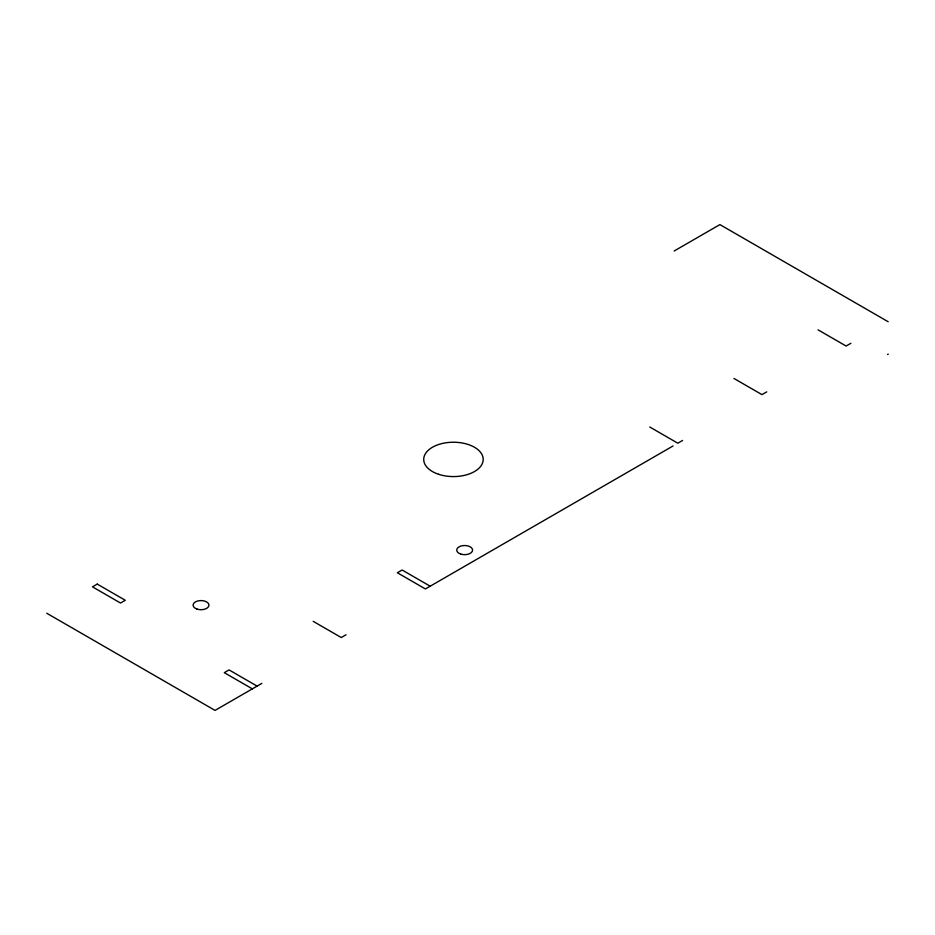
<?xml version="1.0" encoding="UTF-8"?>
<svg xmlns="http://www.w3.org/2000/svg" width="935" height="935" viewBox="0 0 935 935"><rect width="100%" height="100%" fill="white"/><g stroke="black" fill="none" stroke-linecap="round" stroke-linejoin="round"><path stroke-width="1.4" d="M674.182 250.989L719.903 224.599L888.192 321.757M261.882 683.356L215.038 710.401L46.75 613.243M346.02 634.783L341.252 637.53L313.202 621.343M673.06 445.96L425.402 588.957L397.352 572.758L402.12 569.999L430.17 586.198M682.597 440.455L677.828 443.213L649.79 427.014M766.747 391.882L761.978 394.628L733.928 378.441M850.885 343.297L846.117 346.043L818.078 329.856M887.572 354.505L888.25 354.12M257.113 686.115L229.063 669.916L224.295 672.674L252.345 688.861M97.24 584.094L92.472 586.841L120.522 603.04L125.29 600.282L97.24 584.094M197.051 609.106A7.936 4.582 0 0 0 208.949 605.144A7.936 4.582 0 0 0 197.051 601.182A7.936 4.582 0 0 0 197.051 609.106M460.698 554.058A7.936 4.582 0 0 0 472.596 550.084A7.936 4.582 0 0 0 460.698 546.122A7.936 4.582 0 0 0 460.698 554.058M438.573 474.279A29.745 17.181 0 0 0 483.196 459.401A29.745 17.181 0 0 0 438.573 444.534A29.745 17.181 0 0 0 438.573 474.279"/></g></svg>
